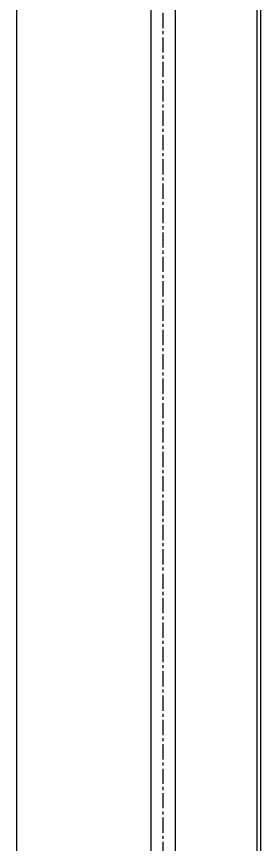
# Model space of a CAD drawing. Header units: inches. Extents: x 0 to 77285, y -118 to 40065.
# Drawn here: x 4508.1 to 4608.1, y 15979.5 to 16319.1 of the extents above; entities that cross this region are included whole.
import ezdxf

# ---------------------------------------------------------------- set-up
doc = ezdxf.new("R2010")
doc.units = ezdxf.units.IN
doc.header["$LTSCALE"] = 5
doc.header["$MEASUREMENT"] = 0
doc.linetypes.add('CENTER', pattern=[2, 1.25, -0.25, 0.25, -0.25])
doc.layers.add('11', color=1, linetype='CENTER')
doc.layers.add('B', color=123, linetype='Continuous')

# ---------------------------------------------------------------- blocks, each defined once
blk = doc.blocks.new('A$Cf3caff21')
for p, q in [((-105.5, -170), (-105.5, -7330)), ((-50.5, -170), (-50.5, -7330)), ((-40.5, -170), (-40.5, -7330)), ((-7, -170), (-7, -7330))]:
    blk.add_line(p, q)
at = {"layer": '11'}
blk.add_line((-45.5, -170), (-45.5, -7330), dxfattribs=at)
at = {"layer": 'B'}
blk.add_line((-5.5, -170), (-5.5, -7330), dxfattribs=at)

msp = doc.modelspace()

# ---------------------------------------------------------------- block references
msp.add_blockref('A$Cf3caff21', (4613.63583863, 22980.55047629))

doc.saveas('drawing.dxf')
